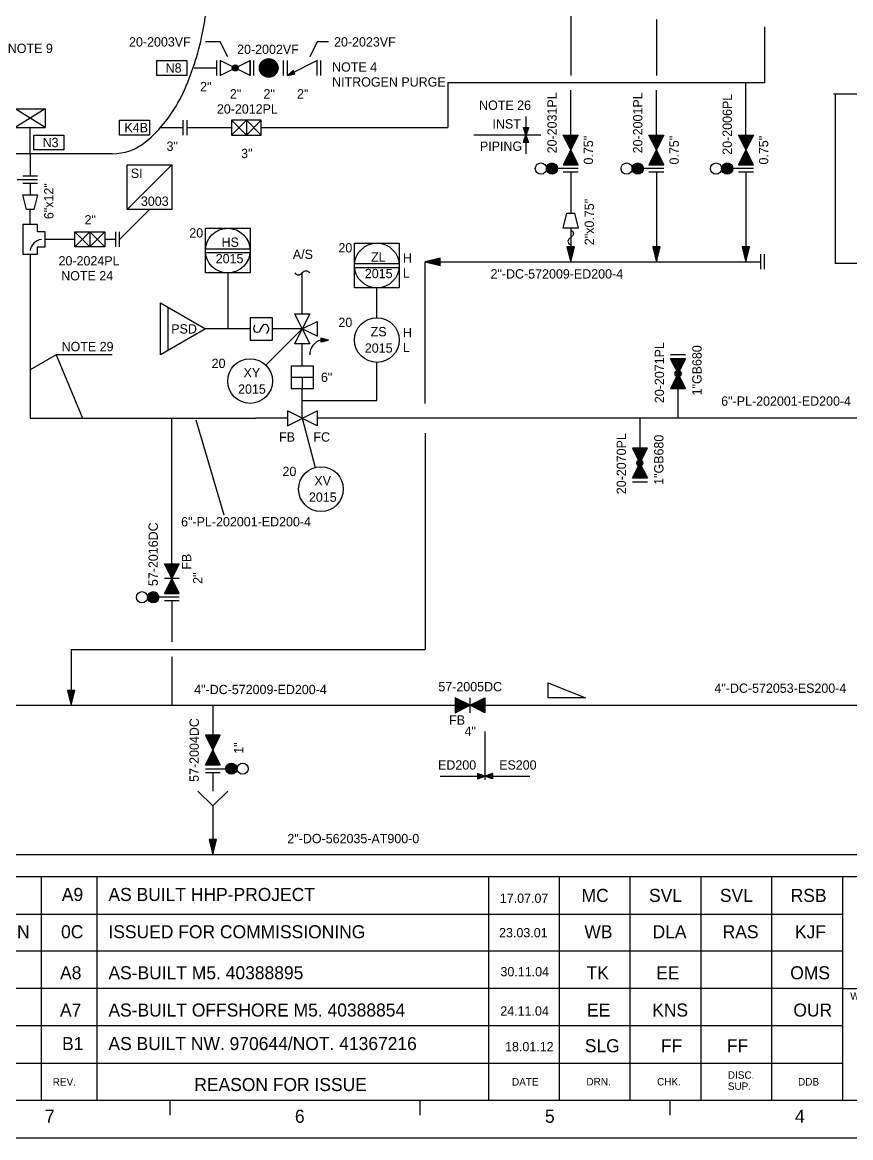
# Model space of a CAD drawing. Extents: x 0 to 840, y 0 to 594.
# Drawn here: x 387.9 to 610.1, y 0 to 299.2 of the extents above; entities that cross this region are included whole.
import ezdxf

# ---------------------------------------------------------------- set-up
doc = ezdxf.new("R2010")
doc.units = 0
for name, color, linetype in [('01-LIN-025-A', 7, 'Continuous'), ('08-LIN-050-A', 7, 'Continuous'), ('12-LIN-100-A', 7, 'Continuous'), ('18-LIN-025-SP', 7, 'Continuous'), ('35-TXT-025', 7, 'Continuous'), ('36-TXT-035', 7, 'Continuous'), ('39-TXT-100', 7, 'Continuous'), ('40-', 7, 'Continuous'), ('43-', 7, 'Continuous'), ('45-', 7, 'Continuous'), ('Default', 7, 'Continuous')]:
    doc.layers.add(name, color=color, linetype=linetype)

msp = doc.modelspace()

# ---------------------------------------------------------------- linework, layer by layer
at = {"layer": '01-LIN-025-A'}
for p, q in [((440, 289), (440, 285)), ((441, 289), (441, 285)), ((449, 285), (441, 289)), ((441, 289), (441, 285)), ((441, 285), (449, 289)), ((449, 285), (449, 289)), ((449, 289), (449, 285)), ((450, 285), (450, 289)), ((450, 285), (450, 289)), ((458, 285), (458, 289)), ((458, 285), (458, 289)), ((467, 289), (459, 285)), ((459, 285), (459, 289)), ((459, 285), (459, 289)), ((467, 285), (467, 289)), ((467, 285), (467, 289)), ((468, 285), (468, 289)), ((441, 287), (441, 287)), ((449, 287), (449, 287)), ((450, 287), (450, 287)), ((458, 287), (458, 287)), ((459, 287), (459, 287)), ((460.58, 286.33), (459, 285)), ((460.62, 286.24), (459, 285)), ((460.67, 286.15), (459, 285)), ((460.71, 286.06), (459, 285)), ((459, 285), (460.8, 285.88)), ((459, 285), (460.89, 285.7)), ((459, 285), (460.93, 285.61)), ((459, 285), (460.97, 285.52)), ((459, 285), (461.02, 285.43)), ((461.02, 285.43), (460.58, 286.33)), ((460.97, 285.52), (460.62, 286.24)), ((460.93, 285.61), (460.67, 286.15)), ((460.89, 285.7), (460.71, 286.06)), ((460.8, 285.88), (460.75, 285.97)), ((467, 287), (467, 287)), ((431, 273), (431, 269)), ((432, 273), (432, 269)), ((452, 273), (444, 273)), ((444, 273), (444, 269)), ((444, 269), (448, 273)), ((448, 269), (444, 273)), ((448, 273), (448, 269)), ((452, 269), (448, 273)), ((448, 273), (448, 269)), ((448, 269), (452, 273)), ((452, 269), (452, 273)), ((523, 274), (523, 264)), ((386, 271), (394, 271)), ((522.32, 271), (522.31, 270.98)), ((522.37, 271), (522.32, 270.93)), ((522.42, 271), (522.34, 270.89)), ((522.47, 271), (522.36, 270.84)), ((522.52, 271), (522.37, 270.79)), ((522.57, 271), (522.39, 270.74)), ((522.62, 271), (522.41, 270.7)), ((522.67, 271), (522.42, 270.65)), ((522.72, 271), (522.44, 270.6)), ((522.77, 271), (522.46, 270.56)), ((522.81, 271), (522.47, 270.51)), ((522.87, 271), (522.49, 270.46)), ((522.91, 271), (522.5, 270.41)), ((522.96, 271), (522.52, 270.37)), ((523.01, 271), (522.54, 270.32)), ((523.06, 271), (522.55, 270.27)), ((523.11, 271), (522.57, 270.23)), ((523.16, 271), (522.59, 270.18)), ((523.21, 271), (522.6, 270.13)), ((523.26, 271), (522.62, 270.09)), ((523.31, 271), (522.64, 270.04)), ((523.36, 271), (522.65, 269.99)), ((523.41, 271), (522.67, 269.94)), ((523.46, 271), (522.69, 269.9)), ((523.51, 271), (522.7, 269.85)), ((523.56, 271), (522.72, 269.8)), ((523.61, 271), (522.74, 269.76)), ((523.66, 271), (522.75, 269.71)), ((523.69, 270.98), (522.77, 269.66)), ((523.64, 270.84), (522.79, 269.61)), ((523.59, 270.7), (522.8, 269.57)), ((523.54, 270.56), (522.82, 269.52)), ((523.5, 270.42), (522.83, 269.47)), ((523.45, 270.27), (522.85, 269.43)), ((523.4, 270.13), (522.87, 269.38)), ((523.35, 269.99), (522.88, 269.33)), ((523.3, 269.85), (522.9, 269.28)), ((523.25, 269.71), (522.92, 269.24)), ((523.2, 269.57), (522.93, 269.19)), ((523.15, 269.43), (522.95, 269.14)), ((444, 269), (452, 269)), ((527, 269), (509, 269)), ((522.31, 267.02), (523.23, 268.34)), ((522.34, 267), (523.25, 268.29)), ((522.36, 267.16), (523.21, 268.39)), ((522.39, 267), (523.26, 268.25)), ((522.4, 267.3), (523.2, 268.43)), ((522.44, 267), (523.28, 268.2)), ((522.46, 267.44), (523.18, 268.48)), ((522.49, 267), (523.3, 268.15)), ((522.5, 267.58), (523.16, 268.53)), ((522.54, 267), (523.31, 268.1)), ((522.55, 267.73), (523.15, 268.58)), ((522.59, 267), (523.33, 268.06)), ((522.6, 267.87), (523.13, 268.62)), ((522.64, 267), (523.35, 268.01)), ((522.65, 268.01), (523.11, 268.67)), ((522.69, 267), (523.36, 267.96)), ((522.7, 268.15), (523.1, 268.72)), ((522.74, 267), (523.38, 267.92)), ((522.75, 268.29), (523.08, 268.77)), ((522.79, 267), (523.4, 267.87)), ((522.8, 268.43), (523.07, 268.81)), ((522.84, 267), (523.41, 267.82)), ((522.85, 268.57), (523.05, 268.86)), ((522.89, 267), (523.43, 267.77)), ((522.9, 268.72), (523.03, 268.91)), ((522.94, 267), (523.44, 267.73)), ((522.95, 268.86), (523.02, 268.95)), ((523.1, 269.28), (522.97, 269.1)), ((523.05, 269.14), (522.98, 269.05)), ((522.99, 267), (523.46, 267.68)), ((523.04, 267), (523.48, 267.63)), ((523.09, 267), (523.5, 267.59)), ((523.13, 267), (523.51, 267.54)), ((523.18, 267), (523.53, 267.49)), ((523.23, 267), (523.54, 267.44)), ((523.28, 267), (523.56, 267.4)), ((523.33, 267), (523.58, 267.35)), ((523.38, 267), (523.59, 267.3)), ((523.43, 267), (523.61, 267.26)), ((523.48, 267), (523.63, 267.21)), ((523.53, 267), (523.64, 267.16)), ((523.58, 267), (523.66, 267.11)), ((523.63, 267), (523.68, 267.07)), ((523.68, 267), (523.69, 267.02)), ((535, 265), (533, 269)), ((533, 269), (537, 269)), ((535, 265), (533.2, 268.9)), ((533.2, 268.9), (535, 268)), ((535, 265), (533.4, 268.8)), ((533.4, 268.8), (536.6, 268.8)), ((535, 265), (533.6, 268.6)), ((533.6, 268.6), (536.4, 268.6)), ((535, 265), (533.8, 268.4)), ((533.8, 268.4), (536.2, 268.4)), ((535, 265), (534, 268.2)), ((534, 268.2), (536, 268.2)), ((535, 265), (534.2, 268)), ((534.2, 268), (535.8, 268)), ((535, 265), (534.4, 267.8)), ((534.4, 267.8), (535.6, 267.8)), ((535, 265), (534.6, 267.6)), ((534.6, 267.6), (535.4, 267.6)), ((535, 265), (534.8, 267.4)), ((534.8, 267.4), (535.2, 267.4)), ((537, 269), (535, 265)), ((535, 265), (535, 269)), ((535, 268), (536.8, 268.9)), ((536.8, 268.9), (535, 265)), ((536.6, 268.8), (535, 265)), ((536.4, 268.6), (535, 265)), ((536.2, 268.4), (535, 265)), ((536, 268.2), (535, 265)), ((535.8, 268), (535, 265)), ((535.6, 267.8), (535, 265)), ((535.4, 267.6), (535, 265)), ((535.2, 267.4), (535, 265)), ((558, 265), (556, 269)), ((556, 269), (560, 269)), ((558, 265), (556.2, 268.9)), ((556.2, 268.9), (558, 268)), ((558, 265), (556.4, 268.8)), ((556.4, 268.8), (559.6, 268.8)), ((558, 265), (556.6, 268.6)), ((556.6, 268.6), (559.4, 268.6)), ((558, 265), (556.8, 268.4)), ((556.8, 268.4), (559.2, 268.4)), ((558, 265), (557, 268.2)), ((557, 268.2), (559, 268.2)), ((558, 265), (557.2, 268)), ((557.2, 268), (558.8, 268)), ((558, 265), (557.4, 267.8)), ((557.4, 267.8), (558.6, 267.8)), ((558, 265), (557.6, 267.6)), ((557.6, 267.6), (558.4, 267.6)), ((558, 265), (557.8, 267.4)), ((557.8, 267.4), (558.2, 267.4)), ((560, 269), (558, 265)), ((558, 265), (558, 269)), ((558, 268), (559.8, 268.9)), ((559.8, 268.9), (558, 265)), ((559.6, 268.8), (558, 265)), ((559.4, 268.6), (558, 265)), ((559.2, 268.4), (558, 265)), ((559, 268.2), (558, 265)), ((558.8, 268), (558, 265)), ((558.6, 267.8), (558, 265)), ((558.4, 267.6), (558, 265)), ((558.2, 267.4), (558, 265)), ((582, 265), (580, 269)), ((580, 269), (584, 269)), ((582, 265), (580.2, 268.9)), ((580.2, 268.9), (582, 268)), ((582, 265), (580.4, 268.8)), ((580.4, 268.8), (583.6, 268.8)), ((582, 265), (580.6, 268.6)), ((580.6, 268.6), (583.4, 268.6)), ((582, 265), (580.8, 268.4)), ((580.8, 268.4), (583.2, 268.4)), ((582, 265), (581, 268.2)), ((581, 268.2), (583, 268.2)), ((582, 265), (581.2, 268)), ((581.2, 268), (582.8, 268)), ((582, 265), (581.4, 267.8)), ((581.4, 267.8), (582.6, 267.8)), ((582, 265), (581.6, 267.6)), ((581.6, 267.6), (582.4, 267.6)), ((582, 265), (581.8, 267.4)), ((581.8, 267.4), (582.2, 267.4)), ((584, 269), (582, 265)), ((582, 265), (582, 269)), ((582, 268), (583.8, 268.9)), ((583.8, 268.9), (582, 265)), ((583.6, 268.8), (582, 265)), ((583.4, 268.6), (582, 265)), ((583.2, 268.4), (582, 265)), ((583, 268.2), (582, 265)), ((582.8, 268), (582, 265)), ((582.6, 267.8), (582, 265)), ((582.4, 267.6), (582, 265)), ((582.2, 267.4), (582, 265)), ((412, 264), (234, 264)), ((535, 265), (533, 261)), ((535, 265), (533.2, 261.1)), ((535, 265), (533.4, 261.2)), ((535, 265), (533.6, 261.4)), ((535, 265), (533.8, 261.6)), ((535, 265), (534, 261.8)), ((535, 265), (534.2, 262)), ((535, 265), (534.4, 262.2)), ((535, 265), (534.6, 262.4)), ((535, 265), (534.8, 262.6)), ((537, 261), (535, 265)), ((536.8, 261.1), (535, 265)), ((536.6, 261.2), (535, 265)), ((536.4, 261.4), (535, 265)), ((536.2, 261.6), (535, 265)), ((536, 261.8), (535, 265)), ((535.8, 262), (535, 265)), ((535.6, 262.2), (535, 265)), ((535.4, 262.4), (535, 265)), ((535.2, 262.6), (535, 265)), ((535, 265), (535, 261)), ((558, 265), (556, 261)), ((558, 265), (556.2, 261.1)), ((558, 265), (556.4, 261.2)), ((558, 265), (556.6, 261.4)), ((558, 265), (556.8, 261.6)), ((558, 265), (557, 261.8)), ((558, 265), (557.2, 262)), ((558, 265), (557.4, 262.2)), ((558, 265), (557.6, 262.4)), ((558, 265), (557.8, 262.6)), ((560, 261), (558, 265)), ((559.8, 261.1), (558, 265)), ((559.6, 261.2), (558, 265)), ((559.4, 261.4), (558, 265)), ((559.2, 261.6), (558, 265)), ((559, 261.8), (558, 265)), ((558.8, 262), (558, 265)), ((558.6, 262.2), (558, 265)), ((558.4, 262.4), (558, 265)), ((558.2, 262.6), (558, 265)), ((558, 265), (558, 261)), ((582, 265), (580, 261)), ((582, 265), (580.2, 261.1)), ((582, 265), (580.4, 261.2)), ((582, 265), (580.6, 261.4)), ((582, 265), (580.8, 261.6)), ((582, 265), (581, 261.8)), ((582, 265), (581.2, 262)), ((582, 265), (581.4, 262.2)), ((582, 265), (581.6, 262.4)), ((582, 265), (581.8, 262.6)), ((584, 261), (582, 265)), ((583.8, 261.1), (582, 265)), ((583.6, 261.2), (582, 265)), ((583.4, 261.4), (582, 265)), ((583.2, 261.6), (582, 265)), ((583, 261.8), (582, 265)), ((582.8, 262), (582, 265)), ((582.6, 262.2), (582, 265)), ((582.4, 262.4), (582, 265)), ((582.2, 262.6), (582, 265)), ((582, 265), (582, 261)), ((537, 261), (533, 261)), ((533, 261), (537, 261)), ((533.2, 261.1), (535, 262)), ((533.4, 261.2), (536.6, 261.2)), ((533.6, 261.4), (536.4, 261.4)), ((533.8, 261.6), (536.2, 261.6)), ((534, 261.8), (536, 261.8)), ((534.2, 262), (535.8, 262)), ((534.4, 262.2), (535.6, 262.2)), ((534.6, 262.4), (535.4, 262.4)), ((534.8, 262.6), (535.2, 262.6)), ((535, 262), (536.8, 261.1)), ((560, 261), (556, 261)), ((556, 261), (560, 261)), ((556.2, 261.1), (558, 262)), ((556.4, 261.2), (559.6, 261.2)), ((556.6, 261.4), (559.4, 261.4)), ((556.8, 261.6), (559.2, 261.6)), ((557, 261.8), (559, 261.8)), ((557.2, 262), (558.8, 262)), ((557.4, 262.2), (558.6, 262.2)), ((557.6, 262.4), (558.4, 262.4)), ((557.8, 262.6), (558.2, 262.6)), ((558, 262), (559.8, 261.1)), ((584, 261), (580, 261)), ((580, 261), (584, 261)), ((580.2, 261.1), (582, 262)), ((580.4, 261.2), (583.6, 261.2)), ((580.6, 261.4), (583.4, 261.4)), ((580.8, 261.6), (583.2, 261.6)), ((581, 261.8), (583, 261.8)), ((581.2, 262), (582.8, 262)), ((581.4, 262.2), (582.6, 262.2)), ((581.6, 262.4), (582.4, 262.4)), ((581.8, 262.6), (582.2, 262.6)), ((582, 262), (583.8, 261.1)), ((392, 258), (388, 258)), ((392, 258), (388, 258)), ((537, 260), (531.5, 260)), ((537, 259), (533, 259)), ((560, 260), (554.5, 260)), ((560, 259), (556, 259)), ((584, 260), (578.5, 260)), ((584, 259), (580, 259)), ((392, 257), (386.5, 257)), ((392, 256), (388, 256)), ((388, 253), (392, 253)), ((389, 249), (388, 253)), ((392, 253), (391, 249)), ((391, 249), (389, 249)), ((414, 241), (422, 249)), ((533, 244), (534, 248)), ((534, 248), (536, 248)), ((536, 248), (537, 244)), ((392, 245), (388, 245)), ((388, 245), (388, 237)), ((392, 243), (392, 245)), ((394, 243), (392, 243)), ((394, 239), (394, 243)), ((402, 239), (402, 243)), ((402, 243), (410, 243)), ((402, 239), (406, 243)), ((406, 239), (402, 243)), ((410, 239), (406, 243)), ((406, 243), (406, 239)), ((406, 239), (410, 243)), ((406, 243), (406, 239)), ((410, 243), (410, 239)), ((413, 239), (413, 243)), ((414, 239), (414, 243)), ((437, 232), (437, 244)), ((437, 244), (449, 244)), ((449, 244), (449, 232)), ((537, 244), (533, 244)), ((477, 228), (477, 240)), ((477, 240), (489, 240)), ((489, 240), (489, 228)), ((388, 237), (392, 237)), ((392, 237), (392, 239)), ((392, 239), (394, 239)), ((410, 239), (402, 239)), ((437, 238.5), (449, 238.5)), ((437, 237.5), (449, 237.5)), ((534.01, 238.96), (535.59, 237.38)), ((534.06, 238.77), (535.57, 237.26)), ((534.1, 238.59), (535.54, 237.15)), ((534.11, 239), (535.62, 237.49)), ((534.15, 238.4), (535.51, 237.04)), ((534.2, 238.21), (535.48, 236.92)), ((534.24, 238.02), (535.45, 236.81)), ((534.26, 239), (535.65, 237.6)), ((534.29, 237.83), (535.42, 236.7)), ((534.34, 237.64), (535.4, 236.58)), ((534.39, 237.45), (535.37, 236.47)), ((534.4, 239), (535.68, 237.72)), ((534.43, 237.26), (535.34, 236.36)), ((534.48, 237.08), (535.31, 236.24)), ((534.53, 236.89), (535.28, 236.13)), ((534.54, 239), (535.71, 237.83)), ((534.57, 236.7), (535.26, 236.02)), ((534.62, 236.51), (535.23, 235.9)), ((534.68, 239), (535.74, 237.94)), ((534.82, 239), (535.76, 238.06)), ((534.96, 239), (535.79, 238.17)), ((535.1, 239), (535.82, 238.28)), ((535.24, 239), (535.85, 238.4)), ((535.39, 239), (535.88, 238.51)), ((535.53, 239), (535.9, 238.62)), ((535.67, 239), (535.93, 238.73)), ((535.81, 239), (535.96, 238.85)), ((535.95, 239), (535.99, 238.96)), ((557.01, 238.96), (558.59, 237.38)), ((557.06, 238.77), (558.57, 237.26)), ((557.1, 238.59), (558.54, 237.15)), ((557.11, 239), (558.62, 237.49)), ((557.15, 238.4), (558.51, 237.04)), ((557.2, 238.21), (558.48, 236.92)), ((557.24, 238.02), (558.45, 236.81)), ((557.26, 239), (558.65, 237.6)), ((557.29, 237.83), (558.42, 236.7)), ((557.34, 237.64), (558.4, 236.58)), ((557.39, 237.45), (558.37, 236.47)), ((557.4, 239), (558.68, 237.72)), ((557.43, 237.26), (558.34, 236.36)), ((557.48, 237.08), (558.31, 236.24)), ((557.53, 236.89), (558.28, 236.13)), ((557.54, 239), (558.71, 237.83)), ((557.57, 236.7), (558.26, 236.02)), ((557.62, 236.51), (558.23, 235.9)), ((557.68, 239), (558.74, 237.94)), ((557.82, 239), (558.76, 238.06)), ((557.96, 239), (558.79, 238.17)), ((558.1, 239), (558.82, 238.28)), ((558.24, 239), (558.85, 238.4)), ((558.39, 239), (558.88, 238.51)), ((558.53, 239), (558.9, 238.62)), ((558.67, 239), (558.93, 238.73)), ((558.81, 239), (558.96, 238.85)), ((558.95, 239), (558.99, 238.96)), ((581.01, 238.96), (582.59, 237.38)), ((581.06, 238.77), (582.57, 237.26)), ((581.1, 238.59), (582.54, 237.15)), ((581.11, 239), (582.62, 237.49)), ((581.15, 238.4), (582.51, 237.04)), ((581.2, 238.21), (582.48, 236.92)), ((581.24, 238.02), (582.45, 236.81)), ((581.26, 239), (582.65, 237.6)), ((581.29, 237.83), (582.42, 236.7)), ((581.34, 237.64), (582.4, 236.58)), ((581.39, 237.45), (582.37, 236.47)), ((581.4, 239), (582.68, 237.72)), ((581.43, 237.26), (582.34, 236.36)), ((581.48, 237.08), (582.31, 236.24)), ((581.53, 236.89), (582.28, 236.13)), ((581.54, 239), (582.71, 237.83)), ((581.57, 236.7), (582.26, 236.02)), ((581.62, 236.51), (582.23, 235.9)), ((581.68, 239), (582.74, 237.94)), ((581.82, 239), (582.76, 238.06)), ((581.96, 239), (582.79, 238.17)), ((582.1, 239), (582.82, 238.28)), ((582.24, 239), (582.85, 238.4)), ((582.39, 239), (582.88, 238.51)), ((582.53, 239), (582.9, 238.62)), ((582.67, 239), (582.93, 238.73)), ((582.81, 239), (582.96, 238.85)), ((582.95, 239), (582.99, 238.96)), ((586, 233), (586, 237)), ((587, 233), (587, 237)), ((477, 234.5), (489, 234.5)), ((477, 233.5), (489, 233.5)), ((496.19, 235.05), (496.11, 234.97)), ((496.38, 235.09), (496.23, 234.94)), ((496.57, 235.14), (496.34, 234.91)), ((496.76, 235.19), (496.45, 234.89)), ((496.94, 235.24), (496.57, 234.86)), ((497.13, 235.28), (496.68, 234.83)), ((497.32, 235.33), (496.79, 234.8)), ((497.51, 235.38), (496.9, 234.77)), ((497.7, 235.43), (497.02, 234.74)), ((497.89, 235.47), (497.13, 234.72)), ((498.08, 235.52), (497.24, 234.69)), ((498.26, 235.57), (497.36, 234.66)), ((498.45, 235.61), (497.47, 234.63)), ((498.64, 235.66), (497.58, 234.6)), ((498.83, 235.71), (497.7, 234.58)), ((499.02, 235.76), (497.81, 234.55)), ((499.21, 235.8), (497.92, 234.52)), ((499.4, 235.85), (498.04, 234.49)), ((499.59, 235.9), (498.15, 234.46)), ((499.77, 235.94), (498.26, 234.43)), ((499.96, 235.99), (498.38, 234.41)), ((500, 235.89), (498.49, 234.38)), ((500, 235.74), (498.6, 234.35)), ((500, 235.6), (498.72, 234.32)), ((500, 235.46), (498.83, 234.29)), ((500, 235.32), (498.94, 234.26)), ((500, 235.18), (499.06, 234.24)), ((500, 235.04), (499.17, 234.21)), ((500, 234.9), (499.28, 234.18)), ((500, 234.76), (499.4, 234.15)), ((500, 234.61), (499.51, 234.12)), ((500, 234.47), (499.62, 234.1)), ((500, 234.33), (499.73, 234.07)), ((500, 234.19), (499.85, 234.04)), ((500, 234.05), (499.96, 234.01)), ((534.67, 236.32), (535.2, 235.79)), ((534.72, 236.13), (535.17, 235.68)), ((534.76, 235.94), (535.14, 235.57)), ((534.81, 235.76), (535.11, 235.45)), ((534.86, 235.57), (535.09, 235.34)), ((534.91, 235.38), (535.06, 235.23)), ((534.95, 235.19), (535.03, 235.11)), ((557.67, 236.32), (558.2, 235.79)), ((557.72, 236.13), (558.17, 235.68)), ((557.76, 235.94), (558.14, 235.57)), ((557.81, 235.76), (558.11, 235.45)), ((557.86, 235.57), (558.09, 235.34)), ((557.91, 235.38), (558.06, 235.23)), ((557.95, 235.19), (558.03, 235.11)), ((581.67, 236.32), (582.2, 235.79)), ((581.72, 236.13), (582.17, 235.68)), ((581.76, 235.94), (582.14, 235.57)), ((581.81, 235.76), (582.11, 235.45)), ((581.86, 235.57), (582.09, 235.34)), ((581.91, 235.38), (582.06, 235.23)), ((581.95, 235.19), (582.03, 235.11)), ((449, 232), (437, 232)), ((489, 228), (477, 228)), ((427, 211.2), (427, 222.8)), ((455, 220), (449, 220)), ((449, 220), (449, 214)), ((455, 214), (455, 220)), ((463, 217), (461, 221)), ((461, 221), (465, 221)), ((465, 221), (463, 217)), ((463, 217), (467, 219)), ((467, 219), (467, 215)), ((450, 217), (450.1, 217.5)), ((450.3, 216.2), (450, 217)), ((450.1, 217.5), (450.4, 218)), ((450.9, 216), (450.3, 216.2)), ((451.3, 216.1), (450.9, 216)), ((451.6, 216.4), (451.3, 216.1)), ((451.7, 216.8), (451.6, 216.4)), ((452.4, 217.9), (451.7, 216.8)), ((452.7, 218.1), (452.4, 217.9)), ((453.1, 218.2), (452.7, 218.1)), ((453.5, 218.1), (453.1, 218.2)), ((463, 217), (453.24, 207.24)), ((453.4, 215.8), (453.7, 216)), ((453.7, 217.9), (453.5, 218.1)), ((454, 217.2), (453.7, 217.9)), ((453.7, 216), (454, 216.8)), ((454, 216.8), (454, 217.2)), ((459, 217), (455, 217)), ((459, 217), (458.9, 217)), ((459, 217), (458.9, 217)), ((463, 217), (459, 217)), ((461, 213), (463, 217)), ((467, 215), (463, 217)), ((463, 217), (465, 213)), ((449, 214), (455, 214)), ((465, 213), (461, 213)), ((468, 214.49), (468.02, 214.5)), ((468, 214.45), (468.07, 214.48)), ((468, 214.41), (468.11, 214.47)), ((468, 214.38), (468.16, 214.46)), ((468, 214.34), (468.21, 214.45)), ((468, 214.31), (468.26, 214.44)), ((468, 214.27), (468.3, 214.42)), ((468, 214.24), (468.35, 214.41)), ((468, 214.2), (468.4, 214.4)), ((468, 214.17), (468.44, 214.39)), ((468, 214.13), (468.49, 214.38)), ((468, 214.1), (468.54, 214.37)), ((468, 214.06), (468.59, 214.35)), ((468, 214.03), (468.63, 214.34)), ((468, 213.99), (468.68, 214.33)), ((468, 213.96), (468.73, 214.32)), ((468, 213.92), (468.77, 214.31)), ((468, 213.88), (468.82, 214.3)), ((468, 213.85), (468.87, 214.28)), ((468, 213.81), (468.91, 214.27)), ((468, 213.78), (468.96, 214.26)), ((468, 213.74), (469.01, 214.25)), ((468, 213.71), (469.06, 214.24)), ((468, 213.67), (469.1, 214.22)), ((468, 213.64), (469.15, 214.21)), ((468, 213.6), (469.2, 214.2)), ((468, 213.57), (469.24, 214.19)), ((468, 213.53), (469.29, 214.18)), ((468.02, 213.5), (469.34, 214.17)), ((468.16, 213.54), (469.39, 214.15)), ((468.3, 213.57), (469.43, 214.14)), ((468.44, 213.61), (469.48, 214.13)), ((468.58, 213.65), (469.53, 214.12)), ((468.73, 213.68), (469.57, 214.11)), ((468.87, 213.72), (469.62, 214.09)), ((469.01, 213.75), (469.67, 214.08)), ((469.15, 213.79), (469.72, 214.07)), ((469.29, 213.82), (469.76, 214.06)), ((469.43, 213.86), (469.81, 214.05)), ((469.57, 213.89), (469.86, 214.03)), ((469.72, 213.93), (469.9, 214.02)), ((469.86, 213.97), (469.95, 214.01)), ((397, 210), (404, 193)), ((565.81, 210), (561.81, 210)), ((565.81, 210), (561.81, 210)), ((563.81, 210), (563.81, 210)), ((466, 207), (460, 207)), ((460, 207), (460, 201)), ((466, 201), (466, 207)), ((565.81, 209), (561.81, 209)), ((563.81, 205), (561.81, 209)), ((561.81, 209), (565.81, 209)), ((563.81, 205), (562.01, 208.9)), ((562.01, 208.9), (563.81, 208)), ((563.81, 205), (562.21, 208.8)), ((562.21, 208.8), (565.41, 208.8)), ((563.81, 205), (562.41, 208.6)), ((562.41, 208.6), (565.21, 208.6)), ((563.81, 205), (562.61, 208.4)), ((562.61, 208.4), (565.01, 208.4)), ((563.81, 205), (562.81, 208.2)), ((562.81, 208.2), (564.81, 208.2)), ((563.81, 205), (563.01, 208)), ((563.01, 208), (564.61, 208)), ((563.81, 205), (563.21, 207.8)), ((563.21, 207.8), (564.41, 207.8)), ((563.81, 205), (563.41, 207.6)), ((563.41, 207.6), (564.21, 207.6)), ((563.81, 205), (563.61, 207.4)), ((563.61, 207.4), (564.01, 207.4)), ((565.81, 209), (563.81, 205)), ((563.81, 205), (563.81, 209)), ((563.81, 209), (563.81, 209)), ((563.81, 208), (565.61, 208.9)), ((565.61, 208.9), (563.81, 205)), ((565.41, 208.8), (563.81, 205)), ((565.21, 208.6), (563.81, 205)), ((565.01, 208.4), (563.81, 205)), ((564.81, 208.2), (563.81, 205)), ((564.61, 208), (563.81, 205)), ((564.41, 207.8), (563.81, 205)), ((564.21, 207.6), (563.81, 205)), ((564.01, 207.4), (563.81, 205)), ((460, 204), (466, 204)), ((463, 204), (463, 201)), ((563.81, 205), (561.81, 201)), ((563.81, 205), (562.01, 201.1)), ((563.81, 205), (562.21, 201.2)), ((563.81, 205), (562.41, 201.4)), ((563.81, 205), (562.61, 201.6)), ((563.81, 205), (562.81, 201.8)), ((563.81, 205), (563.01, 202)), ((563.81, 205), (563.21, 202.2)), ((563.81, 205), (563.41, 202.4)), ((563.81, 205), (563.61, 202.6)), ((565.81, 201), (563.81, 205)), ((565.61, 201.1), (563.81, 205)), ((565.41, 201.2), (563.81, 205)), ((565.21, 201.4), (563.81, 205)), ((565.01, 201.6), (563.81, 205)), ((564.81, 201.8), (563.81, 205)), ((564.61, 202), (563.81, 205)), ((564.41, 202.2), (563.81, 205)), ((564.21, 202.4), (563.81, 205)), ((564.01, 202.6), (563.81, 205)), ((563.81, 205), (563.81, 201)), ((460, 201), (466, 201)), ((463, 197), (463, 201)), ((561.81, 201), (565.81, 201)), ((562.01, 201.1), (563.81, 202)), ((562.21, 201.2), (565.41, 201.2)), ((562.41, 201.4), (565.21, 201.4)), ((562.61, 201.6), (565.01, 201.6)), ((562.81, 201.8), (564.81, 201.8)), ((563.01, 202), (564.61, 202)), ((563.21, 202.2), (564.41, 202.2)), ((563.41, 202.4), (564.21, 202.4)), ((563.61, 202.6), (564.01, 202.6)), ((563.81, 202), (565.61, 201.1)), ((459, 191), (467, 195)), ((467, 191), (459, 195)), ((459, 195), (459, 191)), ((463, 197), (463, 197.1)), ((463, 197), (463, 197.1)), ((463, 193), (463, 197)), ((467, 195), (467, 191)), ((442, 167), (434.5, 192.5)), ((463, 193), (466.47, 179.8)), ((555.57, 185), (551.57, 185)), ((551.57, 185), (553.57, 181)), ((553.57, 184), (551.77, 184.9)), ((551.77, 184.9), (553.57, 181)), ((555.17, 184.8), (551.97, 184.8)), ((551.97, 184.8), (553.57, 181)), ((554.97, 184.6), (552.17, 184.6)), ((552.17, 184.6), (553.57, 181)), ((554.77, 184.4), (552.37, 184.4)), ((552.37, 184.4), (553.57, 181)), ((554.57, 184.2), (552.57, 184.2)), ((552.57, 184.2), (553.57, 181)), ((554.37, 184), (552.77, 184)), ((552.77, 184), (553.57, 181)), ((554.17, 183.8), (552.97, 183.8)), ((552.97, 183.8), (553.57, 181)), ((553.97, 183.6), (553.17, 183.6)), ((553.17, 183.6), (553.57, 181)), ((553.77, 183.4), (553.37, 183.4)), ((553.37, 183.4), (553.57, 181)), ((553.57, 181), (555.57, 185)), ((553.57, 181), (553.57, 185)), ((553.57, 181), (555.37, 184.9)), ((555.37, 184.9), (553.57, 184)), ((553.57, 181), (555.17, 184.8)), ((553.57, 181), (554.97, 184.6)), ((553.57, 181), (554.77, 184.4)), ((553.57, 181), (554.57, 184.2)), ((553.57, 181), (554.37, 184)), ((553.57, 181), (554.17, 183.8)), ((553.57, 181), (553.97, 183.6)), ((553.57, 181), (553.77, 183.4)), ((551.57, 177), (553.57, 181)), ((551.77, 177.1), (553.57, 181)), ((551.97, 177.2), (553.57, 181)), ((552.17, 177.4), (553.57, 181)), ((552.37, 177.6), (553.57, 181)), ((552.57, 177.8), (553.57, 181)), ((552.77, 178), (553.57, 181)), ((552.97, 178.2), (553.57, 181)), ((553.17, 178.4), (553.57, 181)), ((553.37, 178.6), (553.57, 181)), ((553.57, 181), (555.57, 177)), ((553.57, 181), (555.37, 177.1)), ((553.57, 181), (555.17, 177.2)), ((553.57, 181), (554.97, 177.4)), ((553.57, 181), (554.77, 177.6)), ((553.57, 181), (554.57, 177.8)), ((553.57, 181), (554.37, 178)), ((553.57, 181), (554.17, 178.2)), ((553.57, 181), (553.97, 178.4)), ((553.57, 181), (553.77, 178.6)), ((553.57, 181), (553.57, 177)), ((551.57, 177), (555.57, 177)), ((555.57, 177), (551.57, 177)), ((553.57, 178), (551.77, 177.1)), ((555.17, 177.2), (551.97, 177.2)), ((554.97, 177.4), (552.17, 177.4)), ((554.77, 177.6), (552.37, 177.6)), ((554.57, 177.8), (552.57, 177.8)), ((554.37, 178), (552.77, 178)), ((554.17, 178.2), (552.97, 178.2)), ((553.97, 178.4), (553.17, 178.4)), ((553.77, 178.6), (553.37, 178.6)), ((555.37, 177.1), (553.57, 178)), ((553.57, 177), (553.57, 177)), ((551.57, 176), (555.57, 176)), ((551.57, 176), (555.57, 176)), ((553.57, 176), (553.57, 176)), ((428, 150), (426, 154)), ((426, 154), (430, 154)), ((428, 150), (426.2, 153.9)), ((426.2, 153.9), (428, 153)), ((428, 150), (426.4, 153.8)), ((426.4, 153.8), (429.6, 153.8)), ((428, 150), (426.6, 153.6)), ((426.6, 153.6), (429.4, 153.6)), ((428, 150), (426.8, 153.4)), ((426.8, 153.4), (429.2, 153.4)), ((428, 150), (427, 153.2)), ((427, 153.2), (429, 153.2)), ((428, 150), (427.2, 153)), ((427.2, 153), (428.8, 153)), ((428, 150), (427.4, 152.8)), ((427.4, 152.8), (428.6, 152.8)), ((430, 154), (428, 150)), ((428, 150), (428, 154)), ((428, 153), (429.8, 153.9)), ((429.8, 153.9), (428, 150)), ((429.6, 153.8), (428, 150)), ((429.4, 153.6), (428, 150)), ((429.2, 153.4), (428, 150)), ((429, 153.2), (428, 150)), ((428.8, 153), (428, 150)), ((428.6, 152.8), (428, 150)), ((430, 150), (426, 150)), ((428, 150), (426, 146)), ((428, 150), (426.2, 146.1)), ((428, 150), (426.4, 146.2)), ((428, 150), (426.6, 146.4)), ((428, 150), (426.8, 146.6)), ((428, 150), (427, 146.8)), ((428, 150), (427.2, 147)), ((428, 150), (427.4, 147.2)), ((428, 150), (427.6, 152.6)), ((427.6, 152.6), (428.4, 152.6)), ((428, 150), (427.6, 147.4)), ((428, 150), (427.8, 152.4)), ((427.8, 152.4), (428.2, 152.4)), ((428, 150), (427.8, 147.6)), ((428.4, 152.6), (428, 150)), ((428.2, 152.4), (428, 150)), ((430, 146), (428, 150)), ((429.8, 146.1), (428, 150)), ((429.6, 146.2), (428, 150)), ((429.4, 146.4), (428, 150)), ((429.2, 146.6), (428, 150)), ((429, 146.8), (428, 150)), ((428.8, 147), (428, 150)), ((428.6, 147.2), (428, 150)), ((428.4, 147.4), (428, 150)), ((428.2, 147.6), (428, 150)), ((428, 150), (428, 146)), ((426.2, 146.1), (428, 147)), ((427, 146.8), (429, 146.8)), ((427.2, 147), (428.8, 147)), ((427.4, 147.2), (428.6, 147.2)), ((427.6, 147.4), (428.4, 147.4)), ((427.8, 147.6), (428.2, 147.6)), ((428, 147), (429.8, 146.1)), ((430, 145), (424.5, 145)), ((430, 146), (426, 146)), ((426, 146), (430, 146)), ((430, 144), (426, 144)), ((426.4, 146.2), (429.6, 146.2)), ((426.6, 146.4), (429.4, 146.4)), ((426.8, 146.6), (429.2, 146.6)), ((400.01, 119.96), (401.59, 118.38)), ((400.06, 119.77), (401.57, 118.26)), ((400.11, 120), (401.62, 118.49)), ((400.26, 120), (401.65, 118.6)), ((400.4, 120), (401.68, 118.72)), ((400.54, 120), (401.71, 118.83)), ((400.68, 120), (401.74, 118.94)), ((400.82, 120), (401.76, 119.06)), ((400.96, 120), (401.79, 119.17)), ((401.1, 120), (401.82, 119.28)), ((401.24, 120), (401.85, 119.4)), ((401.39, 120), (401.88, 119.51)), ((401.53, 120), (401.9, 119.62)), ((401.67, 120), (401.93, 119.73)), ((401.81, 120), (401.96, 119.85)), ((401.95, 120), (401.99, 119.96)), ((400.1, 119.59), (401.54, 118.15)), ((400.15, 119.4), (401.51, 118.04)), ((400.2, 119.21), (401.48, 117.92)), ((400.24, 119.02), (401.45, 117.81)), ((400.29, 118.83), (401.42, 117.7)), ((400.34, 118.64), (401.4, 117.58)), ((400.39, 118.45), (401.37, 117.47)), ((400.43, 118.26), (401.34, 117.36)), ((400.48, 118.08), (401.31, 117.24)), ((400.53, 117.89), (401.28, 117.13)), ((400.57, 117.7), (401.26, 117.02)), ((400.62, 117.51), (401.23, 116.9)), ((400.67, 117.32), (401.2, 116.79)), ((400.72, 117.13), (401.17, 116.68)), ((400.76, 116.94), (401.14, 116.57)), ((400.81, 116.76), (401.11, 116.45)), ((508, 116), (504, 118)), ((504, 118), (504, 114)), ((508, 116), (504.1, 117.8)), ((504.1, 117.8), (505, 116)), ((508, 116), (504.2, 117.6)), ((504.2, 117.6), (504.2, 114.4)), ((508, 116), (504.4, 117.4)), ((504.4, 117.4), (504.4, 114.6)), ((508, 116), (504.6, 117.2)), ((504.6, 117.2), (504.6, 114.8)), ((508, 116), (504.8, 117)), ((504.8, 117), (504.8, 115)), ((508, 116), (505, 116.8)), ((505, 116.8), (505, 115.2)), ((508, 114), (508, 118)), ((508, 116), (512, 118)), ((508, 116), (511.9, 117.8)), ((508, 116), (511.8, 117.6)), ((508, 116), (511.6, 117.4)), ((508, 116), (511.4, 117.2)), ((508, 116), (511.2, 117)), ((508, 116), (511, 116.8)), ((511.9, 117.8), (511, 116)), ((511, 116.8), (511, 115.2)), ((511.2, 117), (511.2, 115)), ((511.4, 117.2), (511.4, 114.8)), ((511.6, 117.4), (511.6, 114.6)), ((511.8, 117.6), (511.8, 114.4)), ((512, 118), (512, 114)), ((400.86, 116.57), (401.09, 116.34)), ((400.91, 116.38), (401.06, 116.23)), ((400.95, 116.19), (401.03, 116.11)), ((504, 114), (508, 116)), ((508, 116), (504, 116)), ((505, 116), (504.1, 114.2)), ((504.1, 114.2), (508, 116)), ((504.2, 114.4), (508, 116)), ((504.4, 114.6), (508, 116)), ((504.6, 114.8), (508, 116)), ((504.8, 115), (508, 116)), ((505, 115.2), (508, 116)), ((508, 116), (505.2, 116.6)), ((505.2, 116.6), (505.2, 115.4)), ((505.2, 115.4), (508, 116)), ((508, 116), (505.4, 116.4)), ((505.4, 116.4), (505.4, 115.6)), ((505.4, 115.6), (508, 116)), ((508, 116), (505.6, 116.2)), ((505.6, 116.2), (505.6, 115.8)), ((505.6, 115.8), (508, 116)), ((508, 116), (510.8, 116.6)), ((508, 116), (510.6, 116.4)), ((508, 116), (510.4, 116.2)), ((512, 114), (508, 116)), ((511.9, 114.2), (508, 116)), ((511.8, 114.4), (508, 116)), ((511.6, 114.6), (508, 116)), ((511.4, 114.8), (508, 116)), ((511.2, 115), (508, 116)), ((511, 115.2), (508, 116)), ((510.8, 115.4), (508, 116)), ((510.6, 115.6), (508, 116)), ((510.4, 115.8), (508, 116)), ((508, 116), (512, 116)), ((510.4, 116.2), (510.4, 115.8)), ((510.6, 116.4), (510.6, 115.6)), ((510.8, 116.6), (510.8, 115.4)), ((511, 116), (511.9, 114.2)), ((441, 108), (437, 108)), ((437, 108), (439, 104)), ((439, 107), (437.2, 107.9)), ((437.2, 107.9), (439, 104)), ((440.6, 107.8), (437.4, 107.8)), ((437.4, 107.8), (439, 104)), ((439, 104), (441, 108)), ((439, 104), (439, 108)), ((439, 104), (440.8, 107.9)), ((440.8, 107.9), (439, 107)), ((439, 104), (440.6, 107.8)), ((512, 109), (512, 96)), ((440.4, 107.6), (437.6, 107.6)), ((437.6, 107.6), (439, 104)), ((440.2, 107.4), (437.8, 107.4)), ((437.8, 107.4), (439, 104)), ((440, 107.2), (438, 107.2)), ((438, 107.2), (439, 104)), ((439.8, 107), (438.2, 107)), ((438.2, 107), (439, 104)), ((439.6, 106.8), (438.4, 106.8)), ((438.4, 106.8), (439, 104)), ((439.4, 106.6), (438.6, 106.6)), ((438.6, 106.6), (439, 104)), ((439.2, 106.4), (438.8, 106.4)), ((438.8, 106.4), (439, 104)), ((439, 104), (440.4, 107.6)), ((439, 104), (440.2, 107.4)), ((439, 104), (440, 107.2)), ((439, 104), (439.8, 107)), ((439, 104), (439.6, 106.8)), ((439, 104), (439.4, 106.6)), ((439, 104), (439.2, 106.4)), ((437, 100), (439, 104)), ((437.2, 100.1), (439, 104)), ((437.4, 100.2), (439, 104)), ((437.6, 100.4), (439, 104)), ((437.8, 100.6), (439, 104)), ((438, 100.8), (439, 104)), ((438.2, 101), (439, 104)), ((438.4, 101.2), (439, 104)), ((438.6, 101.4), (439, 104)), ((438.8, 101.6), (439, 104)), ((439, 104), (441, 100)), ((439, 104), (440.8, 100.1)), ((439, 104), (440.6, 100.2)), ((439, 104), (440.4, 100.4)), ((439, 104), (440.2, 100.6)), ((439, 104), (440, 100.8)), ((439, 104), (439.8, 101)), ((439, 104), (439.6, 101.2)), ((439, 104), (439.4, 101.4)), ((439, 104), (439.2, 101.6)), ((439, 104), (439, 100)), ((437, 100), (441, 100)), ((441, 100), (437, 100)), ((437, 99), (442.5, 99)), ((439, 101), (437.2, 100.1)), ((440.6, 100.2), (437.4, 100.2)), ((440.4, 100.4), (437.6, 100.4)), ((440.2, 100.6), (437.8, 100.6)), ((440, 100.8), (438, 100.8)), ((439.8, 101), (438.2, 101)), ((439.6, 101.2), (438.4, 101.2)), ((439.4, 101.4), (438.6, 101.4)), ((439.2, 101.6), (438.8, 101.6)), ((440.8, 100.1), (439, 101)), ((437, 98), (441, 98)), ((500, 97), (524, 97)), ((510, 97.68), (510.02, 97.69)), ((510, 97.63), (510.07, 97.68)), ((510, 97.58), (510.11, 97.66)), ((510, 97.53), (510.16, 97.64)), ((510, 97.48), (510.21, 97.63)), ((510, 97.43), (510.26, 97.61)), ((510, 97.38), (510.3, 97.59)), ((510, 97.33), (510.35, 97.58)), ((510, 97.28), (510.4, 97.56)), ((510, 97.23), (510.44, 97.54)), ((510, 97.19), (510.49, 97.53)), ((510, 97.13), (510.54, 97.51)), ((510, 97.09), (510.59, 97.5)), ((510, 97.04), (510.63, 97.48)), ((510, 96.99), (510.68, 97.46)), ((510, 96.94), (510.73, 97.45)), ((510, 96.89), (510.77, 97.43)), ((510, 96.84), (510.82, 97.41)), ((510, 96.79), (510.87, 97.4)), ((510, 96.74), (510.92, 97.38)), ((510, 96.69), (510.96, 97.36)), ((510, 96.64), (511.01, 97.35)), ((510, 96.59), (511.06, 97.33)), ((510, 96.54), (511.1, 97.31)), ((510, 96.49), (511.15, 97.3)), ((510, 96.44), (511.2, 97.28)), ((510, 96.39), (511.25, 97.26)), ((510, 96.34), (511.29, 97.25)), ((510.02, 96.31), (511.34, 97.23)), ((510.16, 96.36), (511.39, 97.21)), ((510.3, 96.41), (511.43, 97.2)), ((510.44, 96.46), (511.48, 97.18)), ((510.58, 96.5), (511.53, 97.17)), ((510.73, 96.55), (511.58, 97.15)), ((510.87, 96.6), (511.62, 97.13)), ((511.01, 96.65), (511.67, 97.12)), ((511.15, 96.7), (511.72, 97.1)), ((511.29, 96.75), (511.77, 97.08)), ((511.43, 96.8), (511.81, 97.07)), ((511.57, 96.85), (511.86, 97.05)), ((511.72, 96.9), (511.91, 97.03)), ((511.86, 96.95), (511.95, 97.02)), ((512.14, 96.95), (512.05, 97.02)), ((512.28, 96.9), (512.1, 97.03)), ((512.43, 96.85), (512.14, 97.05)), ((512.57, 96.8), (512.19, 97.07)), ((512.71, 96.75), (512.24, 97.08)), ((512.85, 96.7), (512.28, 97.1)), ((512.99, 96.65), (512.33, 97.12)), ((513.13, 96.6), (512.38, 97.13)), ((513.27, 96.55), (512.43, 97.15)), ((513.42, 96.5), (512.47, 97.17)), ((513.56, 96.46), (512.52, 97.18)), ((513.7, 96.41), (512.57, 97.2)), ((513.84, 96.36), (512.61, 97.21)), ((513.98, 96.31), (512.66, 97.23)), ((514, 96.34), (512.71, 97.25)), ((514, 96.39), (512.76, 97.26)), ((514, 96.44), (512.8, 97.28)), ((514, 96.49), (512.85, 97.3)), ((514, 96.54), (512.9, 97.31)), ((514, 96.59), (512.94, 97.33)), ((514, 96.64), (512.99, 97.35)), ((514, 96.69), (513.04, 97.36)), ((514, 96.74), (513.09, 97.38)), ((514, 96.79), (513.13, 97.4)), ((514, 96.84), (513.18, 97.41)), ((514, 96.89), (513.23, 97.43)), ((514, 96.94), (513.27, 97.45)), ((514, 96.99), (513.32, 97.46)), ((514, 97.04), (513.37, 97.48)), ((514, 97.09), (513.41, 97.5)), ((514, 97.13), (513.46, 97.51)), ((514, 97.19), (513.51, 97.53)), ((514, 97.23), (513.56, 97.54)), ((514, 97.28), (513.6, 97.56)), ((514, 97.33), (513.65, 97.58)), ((514, 97.38), (513.7, 97.59)), ((514, 97.43), (513.74, 97.61)), ((514, 97.48), (513.79, 97.63)), ((514, 97.53), (513.84, 97.64)), ((514, 97.58), (513.89, 97.66)), ((514, 97.63), (513.93, 97.68)), ((514, 97.68), (513.98, 97.69)), ((438.01, 79.96), (439.59, 78.38)), ((438.06, 79.77), (439.57, 78.26)), ((438.1, 79.59), (439.54, 78.15)), ((438.11, 80), (439.62, 78.49)), ((438.15, 79.4), (439.51, 78.04)), ((438.2, 79.21), (439.48, 77.92)), ((438.24, 79.02), (439.45, 77.81)), ((438.26, 80), (439.65, 78.6)), ((438.29, 78.83), (439.42, 77.7)), ((438.34, 78.64), (439.4, 77.58)), ((438.39, 78.45), (439.37, 77.47)), ((438.4, 80), (439.68, 78.72)), ((438.43, 78.26), (439.34, 77.36)), ((438.48, 78.08), (439.31, 77.24)), ((438.53, 77.89), (439.28, 77.13)), ((438.54, 80), (439.71, 78.83)), ((438.68, 80), (439.74, 78.94)), ((438.82, 80), (439.76, 79.06)), ((438.96, 80), (439.79, 79.17)), ((439.1, 80), (439.82, 79.28)), ((439.24, 80), (439.85, 79.4)), ((439.39, 80), (439.88, 79.51)), ((439.53, 80), (439.9, 79.62)), ((439.67, 80), (439.93, 79.73)), ((439.81, 80), (439.96, 79.85)), ((439.95, 80), (439.99, 79.96)), ((438.57, 77.7), (439.26, 77.02)), ((438.62, 77.51), (439.23, 76.9)), ((438.67, 77.32), (439.2, 76.79)), ((438.72, 77.13), (439.17, 76.68)), ((438.76, 76.94), (439.14, 76.57)), ((438.81, 76.76), (439.11, 76.45)), ((438.86, 76.57), (439.09, 76.34)), ((438.91, 76.38), (439.06, 76.23)), ((438.95, 76.19), (439.03, 76.11))]:
    msp.add_line(p, q, dxfattribs=at)
for points in [[(443, 290), (441, 294), (437, 294)], [(470, 294), (467, 294), (465, 290)], [(424, 285), (424, 289), (432, 289), (432, 285), (424, 285)], [(394, 276), (386, 271), (386, 276), (394, 276), (394, 271), (386, 276)], [(414, 269), (414, 273), (422, 273), (422, 269), (414, 269)], [(523, 269), (522.3, 271), (523.7, 271), (523, 269)], [(399, 269), (399, 265), (391, 265), (391, 269), (399, 269)], [(523, 269), (523.7, 267), (522.3, 267), (523, 269)], [(416, 249), (416, 261), (428, 261), (428, 249), (416, 249), (428, 261)], [(535, 235), (536, 239), (534, 239), (535, 235)], [(558, 235), (559, 239), (557, 239), (558, 235)], [(582, 235), (583, 239), (581, 239), (582, 235)], [(496, 235), (500, 234), (500, 236), (496, 235)], [(425, 224), (437, 217), (425, 210), (425, 224)], [(470, 214), (468, 214.5), (468, 213.5), (470, 214)], [(412, 210), (397, 210), (390, 206)], [(463, 197.78), (483, 197.78), (483, 208)], [(401, 116), (402, 120), (400, 120), (401, 116)], [(539, 118), (529, 118), (529, 122), (539, 118)], [(512, 97), (510, 97.7), (510, 96.3), (512, 97)], [(512, 97), (514, 97.7), (514, 96.3), (512, 97)], [(439, 76), (440, 80), (438, 80), (439, 76)]]:
    msp.add_lwpolyline(points, dxfattribs=at)
for centre, radius in [((445, 287), 0.8), ((445, 287), 0.7), ((445, 287), 0.6), ((445, 287), 0.5), ((445, 287), 0.4), ((445, 287), 0.3), ((454, 287), 2.5), ((454, 287), 2.4), ((454, 287), 2.2), ((454, 287), 2), ((454, 287), 1.8), ((454, 287), 1.6), ((454, 287), 1.4), ((454, 287), 1.2), ((454, 287), 1), ((454, 287), 0.8), ((454, 287), 0.6), ((454, 287), 0.4), ((445, 287), 0.2), ((445, 287), 0.1), ((454, 287), 0.2), ((527, 260), 1.5), ((530, 260), 1.5), ((530, 260), 1.4), ((530, 260), 1.3), ((530, 260), 1.2), ((530, 260), 1.1), ((530, 260), 1), ((530, 260), 0.9), ((530, 260), 0.8), ((530, 260), 0.7), ((530, 260), 0.6), ((530, 260), 0.5), ((530, 260), 0.4), ((550, 260), 1.5), ((553, 260), 1.5), ((553, 260), 1.4), ((553, 260), 1.3), ((553, 260), 1.2), ((553, 260), 1.1), ((553, 260), 1), ((553, 260), 0.9), ((553, 260), 0.8), ((553, 260), 0.7), ((553, 260), 0.6), ((553, 260), 0.5), ((553, 260), 0.4), ((574, 260), 1.5), ((577, 260), 1.5), ((577, 260), 1.4), ((577, 260), 1.3), ((577, 260), 1.2), ((577, 260), 1.1), ((577, 260), 1), ((577, 260), 0.9), ((577, 260), 0.8), ((577, 260), 0.7), ((577, 260), 0.6), ((577, 260), 0.5), ((577, 260), 0.4), ((530, 260), 0.3), ((530, 260), 0.2), ((553, 260), 0.3), ((553, 260), 0.2), ((577, 260), 0.3), ((577, 260), 0.2), ((443, 238), 6), ((483, 234), 6), ((483, 214), 6), ((449, 203), 6), ((563.81, 205), 0.8), ((563.81, 205), 0.7), ((563.81, 205), 0.6), ((563.81, 205), 0.5), ((563.81, 205), 0.4), ((563.81, 205), 0.3), ((563.81, 205), 0.2), ((563.81, 205), 0.1), ((468, 174), 6), ((553.57, 181), 0.8), ((553.57, 181), 0.7), ((553.57, 181), 0.6), ((553.57, 181), 0.5), ((553.57, 181), 0.4), ((553.57, 181), 0.3), ((553.57, 181), 0.2), ((553.57, 181), 0.1), ((420, 145), 1.5), ((423, 145), 1.5), ((423, 145), 1.4), ((423, 145), 1.3), ((423, 145), 1.2), ((423, 145), 1.1), ((423, 145), 1), ((423, 145), 0.9), ((423, 145), 0.8), ((423, 145), 0.7), ((423, 145), 0.6), ((423, 145), 0.5), ((423, 145), 0.4), ((423, 145), 0.3), ((423, 145), 0.2), ((444, 99), 1.5), ((444, 99), 1.4), ((444, 99), 1.3), ((444, 99), 1.2), ((444, 99), 1.1), ((444, 99), 1), ((444, 99), 0.9), ((444, 99), 0.8), ((444, 99), 0.7), ((444, 99), 0.6), ((444, 99), 0.5), ((444, 99), 0.4), ((444, 99), 0.3), ((444, 99), 0.2), ((447, 99), 1.5)]:
    msp.add_circle(centre, radius, dxfattribs=at)
for centre, radius, start, end in [((336.67, 316.5), 101.58, 347.8659, 0.0012), ((367.47, 309.87), 70.08, 334.2022, 347.8682), ((397.83, 295.2), 36.35, 309.5457, 334.2019), ((412.09, 278.07), 14.07, 269.6504, 309.1997), ((393.5, 237.5), 3.54, 98.1353, 171.8647), ((462, 232.75), 1.25, 216.8699, 323.1301), ((464, 231.25), 1.25, 36.8699, 143.1301), ((469, 210.13), 4, 104.4276, 181.8302)]:
    msp.add_arc(centre, radius, start, end, dxfattribs=at)
msp.add_open_spline([(535, 243.46), (535.1, 243.42), (535.29, 243.34), (535.62, 243.04), (535.81, 242.56), (535.62, 242.07), (535.29, 241.82), (535, 241.51), (534.71, 241.2), (534.38, 240.95), (534.19, 240.46), (534.38, 239.98), (534.71, 239.68), (534.9, 239.6), (535, 239.56)], degree=3, dxfattribs=at)
at = {"layer": '08-LIN-050-A'}
for p, q in [((434, 287), (440, 287)), ((390, 264), (390, 271)), ((425, 271), (431, 271)), ((402, 241), (394, 241)), ((413, 241), (410, 241)), ((563.81, 193), (563.81, 201)), ((553.57, 193), (553.57, 185)), ((439, 116), (439, 108)), ((439, 98), (439, 93)), ((439, 89), (439, 85)), ((439, 85), (439, 76)), ((413, 76), (640, 76))]:
    msp.add_line(p, q, dxfattribs=at)
for points in [[(328, 98), (328, 76), (413, 76)], [(435, 93), (439, 89), (443, 93)]]:
    msp.add_lwpolyline(points, dxfattribs=at)
at = {"layer": '12-LIN-100-A'}
msp.add_line((390, 258), (390, 258), dxfattribs=at)
at = {"layer": '18-LIN-025-SP'}
for p, q in [((535, 302), (535, 285)), ((558, 300), (558, 285)), ((587, 298), (587, 283)), ((587, 283), (502, 283)), ((502, 283), (502, 271)), ((582, 269), (582, 283)), ((535, 269), (535, 281)), ((558, 269), (558, 281)), ((667, 280), (605.51, 280)), ((605.99, 280), (605.99, 234.51)), ((432, 271), (444, 271)), ((452, 271), (502, 271)), ((390, 264), (390, 258)), ((535, 259), (535, 248)), ((558, 259), (558, 235)), ((582, 259), (582, 235)), ((390, 256), (390, 253)), ((390, 245), (390, 249)), ((535, 244), (535, 235)), ((390, 237), (390, 193)), ((496, 197), (496, 235)), ((496, 235), (586, 235)), ((443, 232), (443, 217)), ((463, 221), (463, 232)), ((483, 220), (483, 228)), ((449, 217), (437, 217)), ((463, 207), (463, 213)), ((390, 193), (450.5, 193)), ((428, 154), (428, 193)), ((459, 193), (450.5, 193)), ((640, 193), (467, 193)), ((496, 189), (496, 131)), ((428, 144), (428, 133)), ((401, 131), (401, 116)), ((401, 131), (496, 131)), ((428, 129), (428, 116)), ((327.99, 116), (504, 116)), ((512, 116), (640, 116))]:
    msp.add_line(p, q, dxfattribs=at)
at = {"layer": '43-'}
msp.add_line((25, 60), (608, 60), dxfattribs=at)
msp.add_lwpolyline([(0, 594), (0, 0), (840, 0), (840, 594)], close=True, dxfattribs=at)
for points in [[(408, 10), (408, 70)], [(513, 10), (513, 70)], [(532, 10), (532, 70)], [(551, 10), (551, 70)], [(570, 10), (570, 70)], [(589, 10), (589, 70)], [(608, 50), (25, 50)], [(608, 40), (25, 40)], [(608, 30), (25, 30)], [(427.48, 10), (427.48, 6)], [(494.56, 10), (494.56, 6)], [(561.64, 10), (561.64, 6)]]:
    msp.add_lwpolyline(points, dxfattribs=at)
at = {"layer": '45-'}
for p, q in [((830, 70), (25, 70)), ((25, 20), (608, 20))]:
    msp.add_line(p, q, dxfattribs=at)
msp.add_lwpolyline([(25, 585), (830, 585), (830, 10), (25, 10)], close=True, dxfattribs=at)
for points in [[(393, 10), (393, 70)], [(608, 10), (608, 70)], [(608, 40), (712, 40)]]:
    msp.add_lwpolyline(points, dxfattribs=at)
at = {"layer": 'Default'}
msp.add_line((639.96, 234.51), (605.99, 234.51), dxfattribs=at)

# ---------------------------------------------------------------- texts
at = {"layer": '35-TXT-025'}
for s, p in [('NOTE 9', (384, 291)), ('20-2003VF', (416.52, 292.75)), ('20-2002VF', (445.52, 290.75)), ('20-2023VF', (471.52, 292.75)), ('N8', (426.34, 285.75)), ('NOTE 4', (471, 286)), ('NITROGEN PURGE', (471, 282)), ('2"', (435.59, 280.75)), ('2"', (443.59, 278.8)), ('2"', (452.59, 278.8)), ('2"', (461.59, 278.8)), ('20-2012PL', (440.09, 274.75)), ('NOTE 26', (510.43, 275.75)), ('INST', (514.02, 270.75)), ('K4B', (415.3, 269.75)), ('N3', (393.34, 265.75)), ('3"', (426.59, 264.75)), ('PIPING', (510.65, 264.75)), ('3"', (446.59, 262.8)), ('SI', (417, 257.5)), ('3003', (419.71, 250)), ('2"', (404.59, 245)), ('20', (432.69, 241.5)), ('HS', (441.34, 239)), ('20', (472.69, 237.5)), ('20-2024PL', (397.61, 234)), ('2015', (439.78, 234.6)), ('A/S', (460.46, 235.75)), ('ZL', (481.43, 235)), ('H', (490, 234.75)), ('NOTE 24', (398.33, 230)), ('2015', (479.78, 230.6)), ('L', (490, 230.75)), ('2"-DC-572009-ED200-4', (513.5, 230.5)), ('20', (472.69, 217.5)), ('PSD', (427.85, 215.75)), ('ZS', (481.34, 215)), ('H', (490, 214.75)), ('NOTE 29', (398.43, 211)), ('2015', (479.78, 210.6)), ('L', (490, 210.75)), ('20', (438.69, 206.5)), ('XY', (447.24, 204)), ('6"', (468, 202.75)), ('2015', (445.78, 199.6)), ('6"-PL-202001-ED200-4', (575.38, 196.38)), ('FB', (456.77, 186.75)), ('FC', (466, 186.75)), ('20', (457.69, 177.5)), ('XV', (466.24, 175)), ('2015', (464.78, 170.6)), ('6"-PL-202001-ED200-4', (430.5, 164)), ('4"-DC-572009-ED200-4', (434, 119)), ('57-2005DC', (499.5, 119.75)), ('4"-DC-572053-ES200-4', (573.56, 119.35)), ('FB', (502.39, 110.8)), ('4"', (506.54, 107.8)), ('ED200', (499.42, 98.75)), ('ES200', (515.81, 98.75)), ('2"-DO-562035-AT900-0', (459, 79)), ('17.07.07', (516, 63)), ('23.03.01', (515.8, 53.75)), ('30.11.04', (516.17, 43.29)), ('24.11.04', (516.12, 32.75)), ('18.01.12', (517.4, 23.18))]:
    msp.add_text(s, height=2.5, dxfattribs=at).set_placement(p)
for s, p in [('20-2031PL', (531.24, 264.09)), ('20-2001PL', (554.24, 264.09)), ('20-2006PL', (578.24, 263.71)), ('0.75"', (541, 261.09)), ('0.75"', (564, 261.09)), ('0.75"', (588, 261.09)), ('6"x12"', (396.25, 246.44)), ('2"x0.75"', (541.24, 239.46)), ('20-2071PL', (560.05, 197.07)), ('1"GB680', (570.11, 199.15)), ('20-2070PL', (549.82, 172.64)), ('1"GB680', (559.88, 175.15)), ('57-2016DC', (424.24, 147.98)), ('FB', (433.2, 152.39)), ('2"', (436.2, 148.59)), ('57-2004DC', (435.24, 95.46)), ('1"', (447.2, 103.01))]:
    msp.add_text(s, height=2.5, rotation=89.9544, dxfattribs=at).set_placement(p)
at = {"layer": '36-TXT-035'}
for s, p in [('A9', (398.49, 63.5)), ('AS BUILT HHP-PROJECT', (411, 63.5)), ('MC', (537.92, 63.25)), ('SVL', (556.02, 63.25)), ('SVL', (575.02, 63.25)), ('RSB', (594.02, 63.25)), ('SN', (383.35, 53.5)), ('0C', (398.29, 53.5)), ('ISSUED FOR COMMISSIONING', (411, 53.5)), ('WB', (538.67, 53.5)), ('DLA', (556.96, 53.5)), ('RAS', (575.76, 53.5)), ('KJF', (595.17, 53.5)), ('A8', (398.02, 42.5)), ('AS-BUILT M5. 40388895', (411, 42.5)), ('TK', (539.25, 42.5)), ('EE', (557.93, 42.5)), ('OMS', (593.9, 42.5)), ('A7', (398.01, 32.5)), ('AS-BUILT OFFSHORE M5. 40388854', (411, 32.5)), ('EE', (539.38, 32.5)), ('KNS', (556.86, 32.5)), ('OUR', (594.73, 32.5)), ('B1', (398.56, 23.5)), ('AS BUILT NW. 970644/NOT. 41367216', (411, 23.5)), ('SLG', (538.79, 22.93)), ('FF', (559.24, 22.93)), ('FF', (576.88, 22.93))]:
    msp.add_text(s, height=3.5, dxfattribs=at).set_placement(p)
at = {"layer": '39-TXT-100'}
for s, p in [('WORK PACK', (610, 37)), ('REV.', (396.05, 13.96)), ('DATE', (519.26, 13.98)), ('DRN.', (539.22, 14.04)), ('CHK.', (558.17, 14.01)), ('DISC.', (577.15, 15.81)), ('DDB', (596, 14)), ('SUP.', (577.15, 12.81))]:
    msp.add_text(s, height=2, dxfattribs=at).set_placement(p)
at = {"layer": '40-'}
for s, p in [('REASON FOR ISSUE', (434.03, 12.51)), ('7', (393.94, 4)), ('6', (461.02, 4)), ('5', (528.1, 4)), ('4', (595.18, 4))]:
    msp.add_text(s, height=3.5, dxfattribs=at).set_placement(p)

doc.saveas('drawing.dxf')
